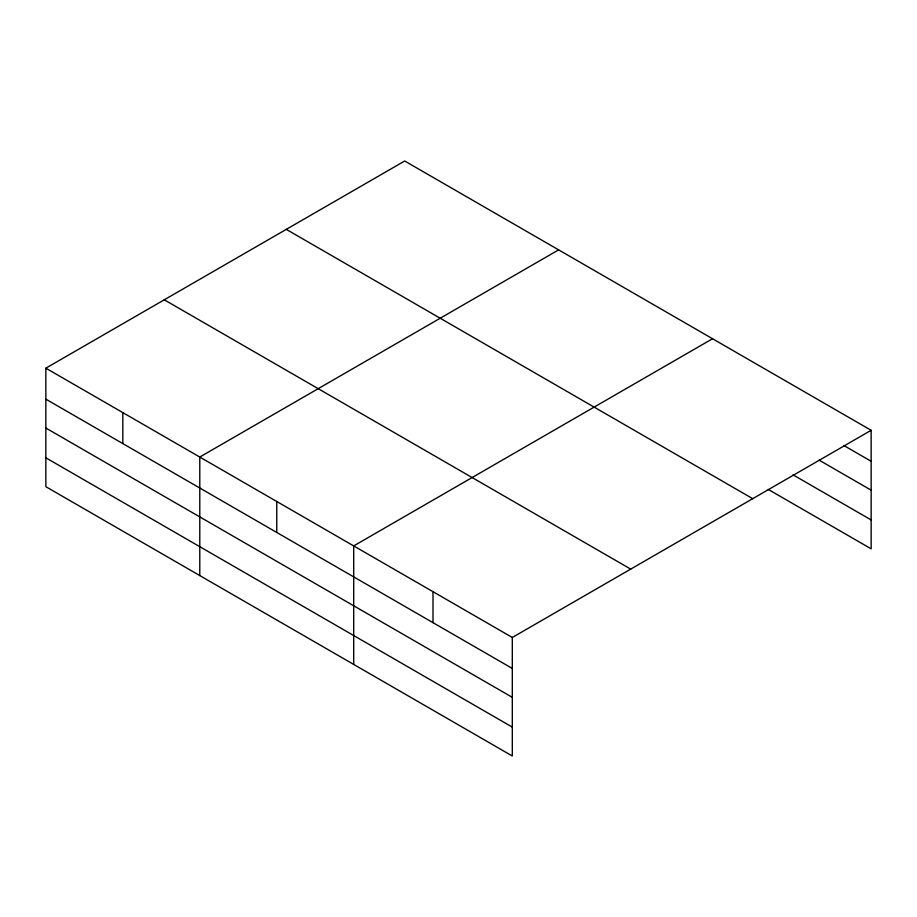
<?xml version="1.0" encoding="UTF-8"?>
<svg xmlns="http://www.w3.org/2000/svg" width="917" height="917" viewBox="0 0 917 917"><rect width="100%" height="100%" fill="white"/><g stroke="black" fill="none" stroke-linecap="round" stroke-linejoin="round"><path stroke-width="1.38" d="M45.85 368.175L512.305 637.475L512.305 755.998L45.85 486.698L45.85 368.175L404.695 161.002L871.15 430.302L871.15 548.825L768.308 489.46M558.625 249.871L199.78 457.044L199.78 575.567M712.555 338.74L353.71 545.913L353.71 664.435M512.305 637.475L871.15 430.302M843.892 445.536L871.15 461.274M819.11 460.128L871.15 490.171M793.09 474.868L871.15 519.939M286.276 229.365L752.731 498.676M164.269 299.802L630.724 569.113M45.85 399.147L512.305 668.447M45.85 428.033L512.305 697.344M45.85 457.801L512.305 727.112M433.007 591.694L433.007 622.666M276.751 501.473L276.751 532.456M122.821 412.604L122.821 443.576"/></g></svg>
